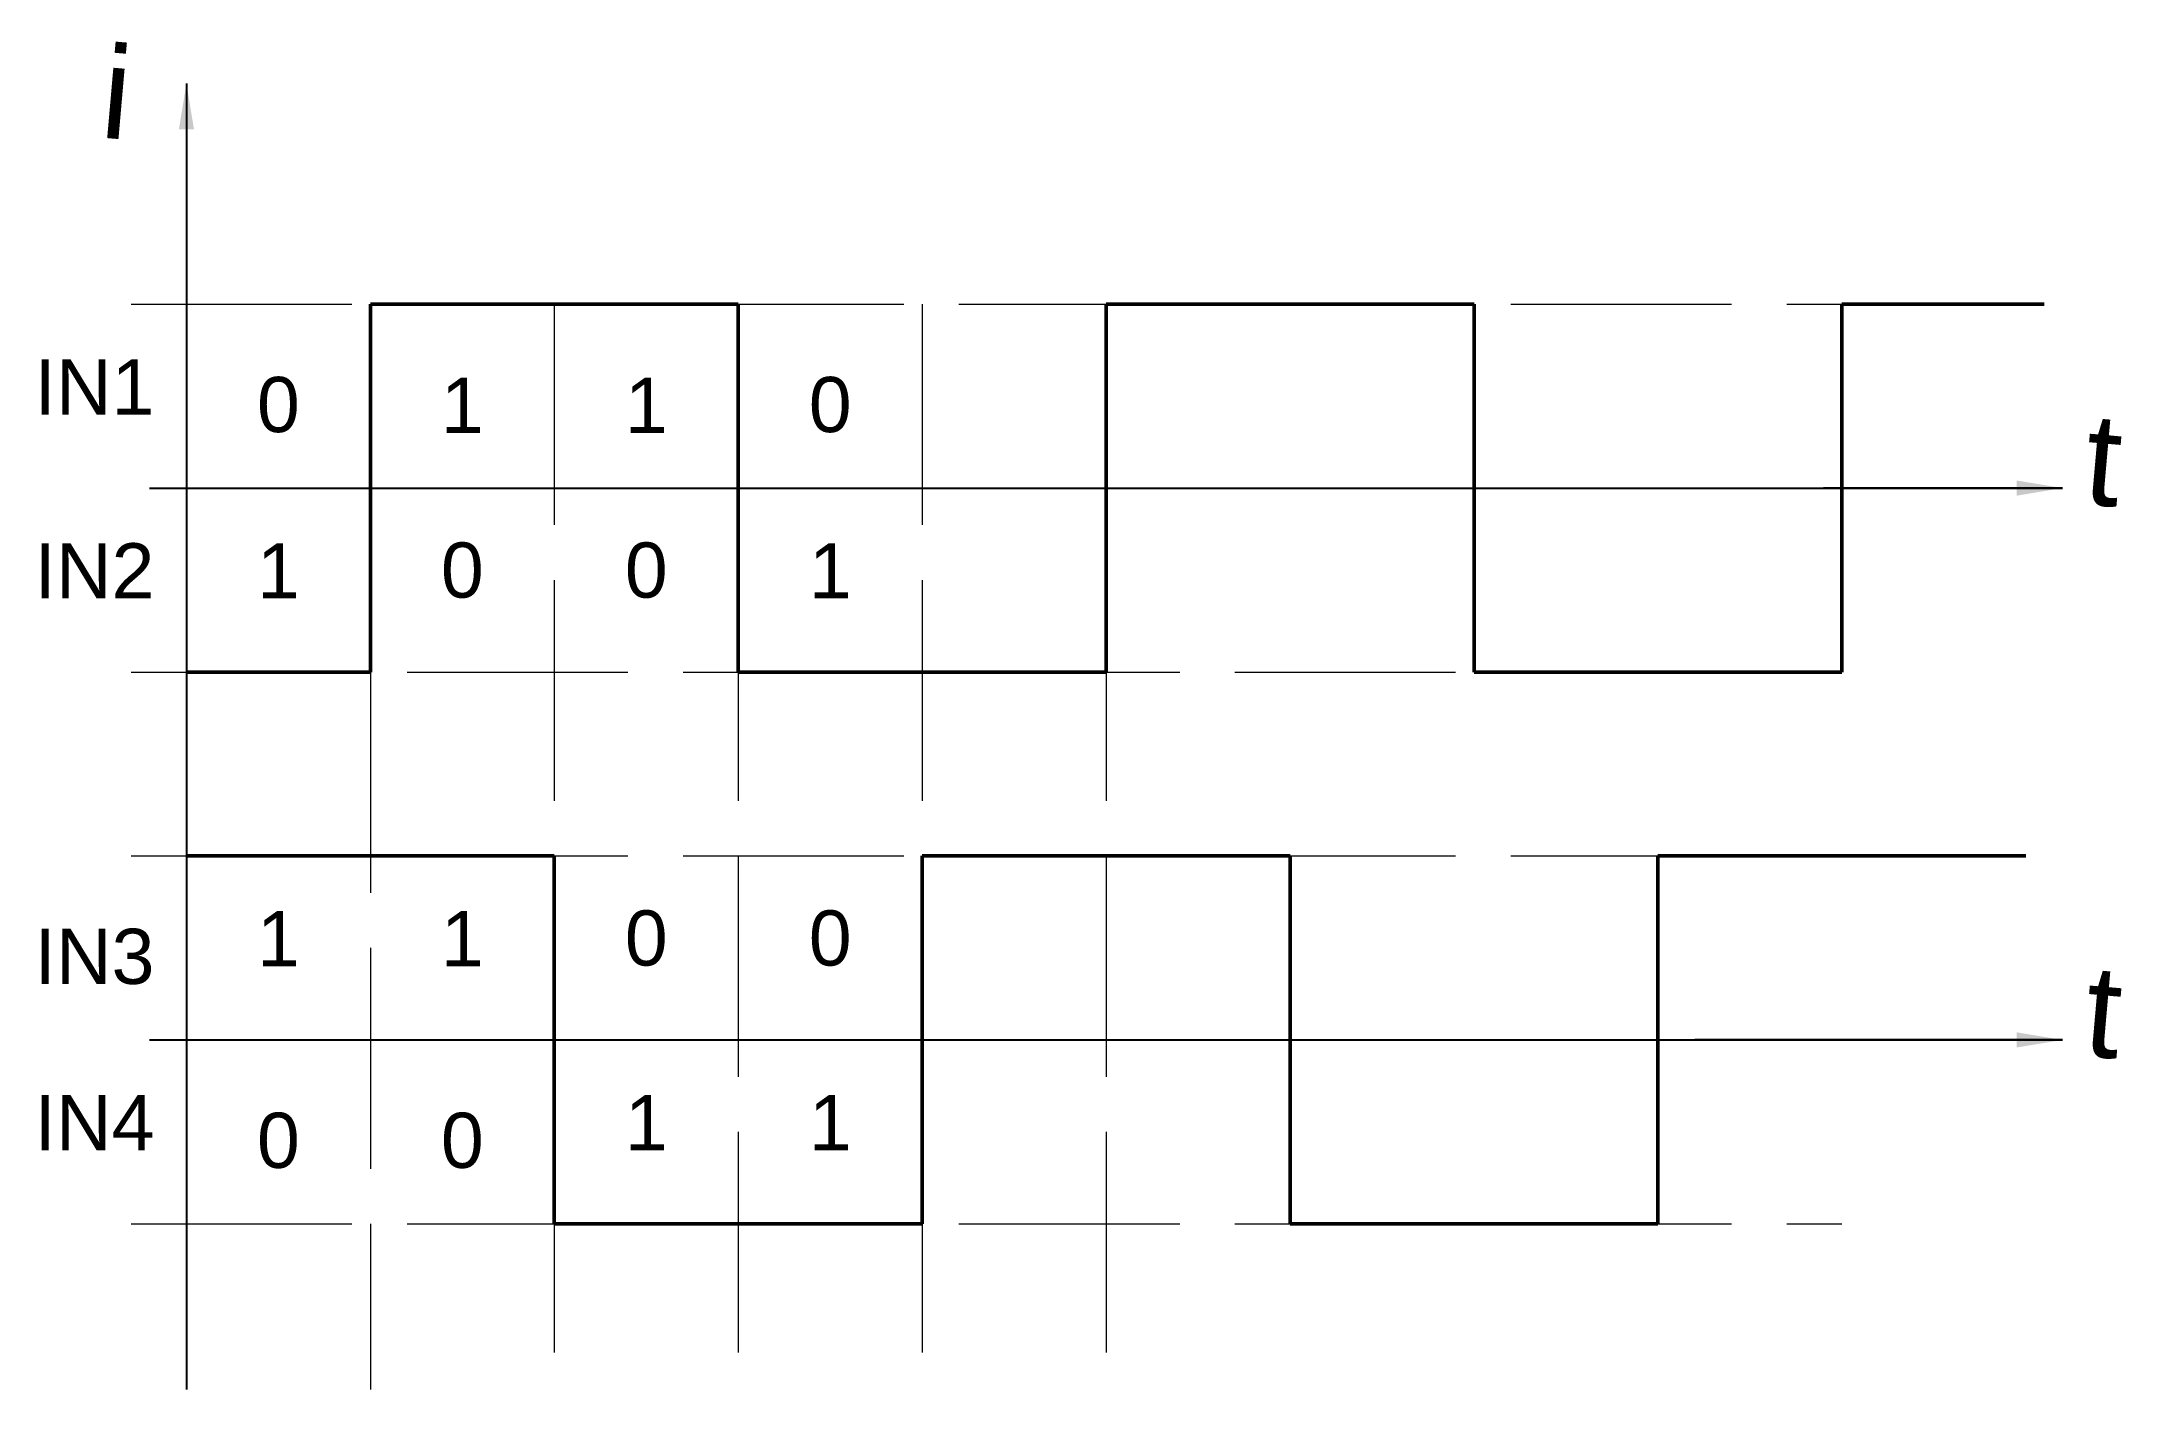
# Model space of a CAD drawing. Header units: millimetres. Extents: x 2 to 115, y 1 to 74.
import ezdxf

# ---------------------------------------------------------------- set-up
doc = ezdxf.new("R2010")
doc.units = ezdxf.units.MM
doc.linetypes.add('ACAD_ISO02W100', pattern=[15, 12, -3])
doc.layers.get('0').update_dxf_attribs({"lineweight": 25, "true_color": 0xffffff})
for name, color, linetype, lineweight, true_color in [('слой 1', 1, 'Continuous', 50, 0xff0000), ('слой 2', 5, 'Continuous', 50, 0x0000ff), ('слой 3', 7, 'ACAD_ISO02W100', 13, 0x000000)]:
    doc.layers.add(name, color=color, linetype=linetype, lineweight=lineweight, true_color=true_color)
doc.styles.get("Standard").update_dxf_attribs({"font": ''})
doc.styles.add('textstyle0', font='')
doc.styles.add('textstyle1', font='')
doc.styles.add('textstyle10', font='')
doc.styles.add('textstyle11', font='')
doc.styles.add('textstyle12', font='')
doc.styles.add('textstyle13', font='')
doc.styles.add('textstyle14', font='')
doc.styles.add('textstyle15', font='')
doc.styles.add('textstyle16', font='')
doc.styles.add('textstyle17', font='')
doc.styles.add('textstyle18', font='')
doc.styles.add('textstyle19', font='')
doc.styles.add('textstyle2', font='')
doc.styles.add('textstyle20', font='')
doc.styles.add('textstyle21', font='')
doc.styles.add('textstyle22', font='')
doc.styles.add('textstyle3', font='')
doc.styles.add('textstyle4', font='')
doc.styles.add('textstyle5', font='')
doc.styles.add('textstyle6', font='')
doc.styles.add('textstyle7', font='')
doc.styles.add('textstyle8', font='')
doc.styles.add('textstyle9', font='')
doc.styles.get('Standard').set_extended_font_data('txt')
doc.styles.get('textstyle0').set_extended_font_data('Arial')
doc.styles.get('textstyle1').set_extended_font_data('Arial')
doc.styles.get('textstyle10').set_extended_font_data('Arial')
doc.styles.get('textstyle11').set_extended_font_data('Arial')
doc.styles.get('textstyle12').set_extended_font_data('Arial')
doc.styles.get('textstyle13').set_extended_font_data('Arial')
doc.styles.get('textstyle14').set_extended_font_data('Arial')
doc.styles.get('textstyle15').set_extended_font_data('Arial')
doc.styles.get('textstyle16').set_extended_font_data('Arial')
doc.styles.get('textstyle17').set_extended_font_data('Arial')
doc.styles.get('textstyle18').set_extended_font_data('Arial')
doc.styles.get('textstyle19').set_extended_font_data('Arial')
doc.styles.get('textstyle2').set_extended_font_data('Arial')
doc.styles.get('textstyle20').set_extended_font_data('Arial')
doc.styles.get('textstyle21').set_extended_font_data('Arial')
doc.styles.get('textstyle22').set_extended_font_data('Arial')
doc.styles.get('textstyle3').set_extended_font_data('Arial')
doc.styles.get('textstyle4').set_extended_font_data('Arial')
doc.styles.get('textstyle5').set_extended_font_data('Arial')
doc.styles.get('textstyle6').set_extended_font_data('Arial')
doc.styles.get('textstyle7').set_extended_font_data('Arial')
doc.styles.get('textstyle8').set_extended_font_data('Arial')
doc.styles.get('textstyle9').set_extended_font_data('Arial')
doc.dimstyles.get("Standard").update_dxf_attribs({"dimtxt": 5, "dimasz": 5, "dimexe": 2.5, "dimexo": 1.25, "dimgap": 1.25, "dimtad": 1, "dimtxsty": 'Standard', "dimcen": 2.5, "dimadec": 0, "dimazin": 0, "dimtfac": 1, "dimtmove": 0, "dimatfit": 3, "dimfxl": 1, "dimarcsym": 0})

msp = doc.modelspace()

# ---------------------------------------------------------------- linework, layer by layer
for p, q in [((10, 70), (10, 1)), ((8, 50), (112, 50)), ((8, 20), (112, 20))]:
    msp.add_line(p, q)
at = {"layer": 'слой 1'}
for p, q in [((20, 40), (20, 60)), ((20, 60), (40, 60)), ((40, 60), (40, 40)), ((60, 40), (60, 60)), ((60, 60), (80, 60)), ((80, 60), (80, 40)), ((100, 40), (100, 60)), ((100, 60), (111, 60)), ((10, 40), (20, 40)), ((40, 40), (60, 40)), ((80, 40), (100, 40))]:
    msp.add_line(p, q, dxfattribs=at)
at = {"layer": 'слой 2'}
for p, q in [((10, 30), (30, 30)), ((30, 30), (30, 10)), ((50, 10), (50, 30)), ((50, 30), (70, 30)), ((70, 30), (70, 10)), ((90, 10), (90, 30)), ((90, 30), (110, 30)), ((30, 10), (50, 10)), ((70, 10), (90, 10))]:
    msp.add_line(p, q, dxfattribs=at)
at = {"layer": 'слой 3'}
for p, q in [((7, 60), (100, 60)), ((30, 60), (30, 1)), ((40, 60), (40, 1)), ((50, 60), (50, 1)), ((60, 60), (60, 1)), ((7, 40), (100, 40)), ((20, 40), (20, 1)), ((7, 30), (100, 30)), ((7, 10), (100, 10))]:
    msp.add_line(p, q, dxfattribs=at)

# ---------------------------------------------------------------- texts
at = {"char_height": 5, "attachment_point": 8, "rotation": 355}
for s, insert, style in [('i', (6, 69), 'textstyle20'), ('t', (114, 49), 'textstyle21'), ('t', (114, 19), 'textstyle22')]:
    msp.add_mtext(s, dxfattribs=dict(at, insert=insert, style=style))
at = {"layer": 'слой 1', "char_height": 3, "attachment_point": 8}
for s, insert, style in [('IN1', (5, 54), 'textstyle15'), ('0', (15, 53), 'textstyle19'), ('1', (25, 53), 'textstyle9'), ('1', (35, 53), 'textstyle10'), ('0', (45, 53), 'textstyle5'), ('IN2', (5, 44), 'textstyle16'), ('1', (15, 44), 'textstyle7'), ('0', (25, 44), 'textstyle1'), ('0', (35, 44), 'textstyle3'), ('1', (45, 44), 'textstyle14')]:
    msp.add_mtext(s, dxfattribs=dict(at, insert=insert, style=style))
at = {"layer": 'слой 2', "char_height": 3, "attachment_point": 8}
for s, insert, style in [('IN3', (5, 23), 'textstyle17'), ('1', (15, 24), 'textstyle8'), ('1', (25, 24), 'textstyle11'), ('0', (35, 24), 'textstyle4'), ('0', (45, 24), 'textstyle6'), ('IN4', (5, 14), 'textstyle18'), ('1', (35, 14), 'textstyle12'), ('1', (45, 14), 'textstyle13'), ('0', (15, 13), 'textstyle0'), ('0', (25, 13), 'textstyle2')]:
    msp.add_mtext(s, dxfattribs=dict(at, insert=insert, style=style))

# ---------------------------------------------------------------- leaders
for points in [[(10, 72), (10, 60)], [(112, 50), (99, 50)], [(112, 20), (92, 20)]]:
    msp.add_leader(points, dimstyle='Standard', override={"dimscale": 0.5})

doc.saveas('drawing.dxf')
